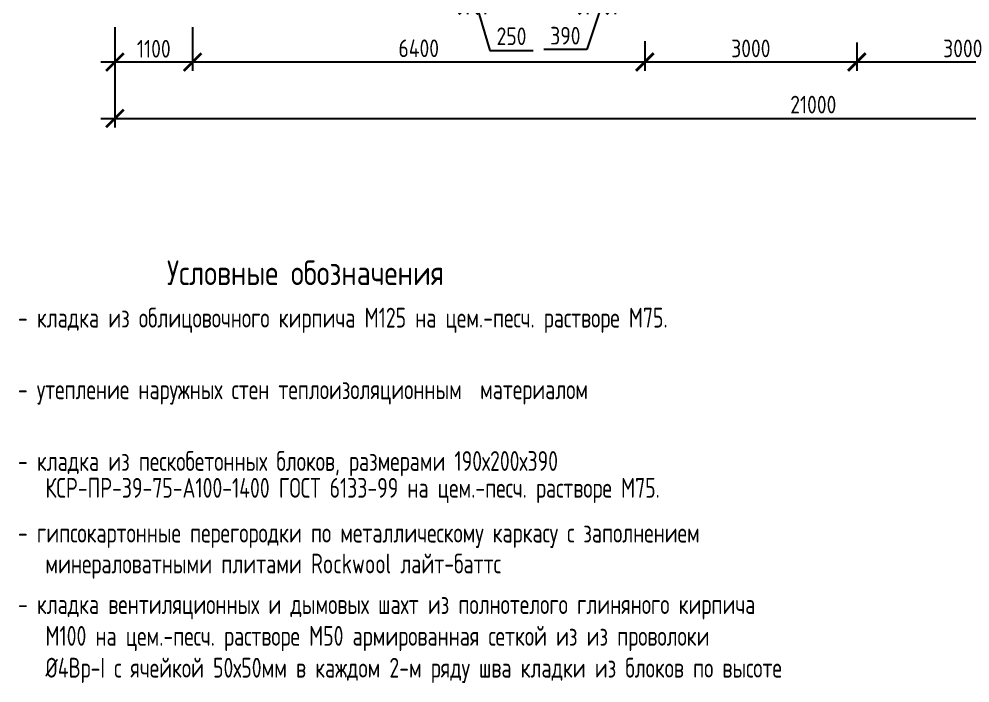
# Model space of a CAD drawing. Header units: millimetres. Extents: x -56498 to 234605, y -296269 to -29969.
# Drawn here: x 73725 to 87183, y -147421 to -138022 of the extents above; entities that cross this region are included whole.
import ezdxf

# ---------------------------------------------------------------- set-up
doc = ezdxf.new("R2010")
doc.units = ezdxf.units.MM
doc.header["$LTSCALE"] = 100
doc.header["$PDMODE"] = 35
doc.layers.add('Примітки 0.09', color=200, linetype='Continuous', lineweight=9)
doc.layers.add('Розміри 0.09', color=5, linetype='Continuous', lineweight=9)
doc.styles.add('GOST 2.304', font='CS_Gost2304.shx')
doc.dimstyles.new('SPDS', dxfattribs={"dimscale": 100, "dimtxt": 2.5, "dimasz": 2.5, "dimexe": 1.25, "dimexo": 0.625, "dimtad": 1, "dimrnd": 0.001, "dimtxsty": 'GOST 2.304', "dimblk": 'ARCHTICK', "dimcen": 2.5, "dimdle": 2, "dimadec": 0, "dimazin": 2, "dimtfac": 0.75, "dimtmove": 1, "dimatfit": 3, "dimfxl": 0, "dimtolj": 1, "dimarcsym": 0})

# ---------------------------------------------------------------- blocks, each defined once
blk = doc.blocks.new('_ArchTick')
at = {"color": 0, "linetype": 'ByBlock', "const_width": 0.15}
blk.add_lwpolyline([(-0.5, -0.5), (0.5, 0.5)], dxfattribs=at)
blk = doc.blocks.new('*D143')
at = {"layer": 'Defpoints', "color": 0, "transparency": 16777216}
for p in [(75082, -138074), (76182, -138074), (76182, -138630)]:
    blk.add_point(p, dxfattribs=at)
at = {"layer": 'Розміри 0.09', "color": 0, "lineweight": -2, "transparency": 16777216}
for p, q in [((75082, -138137), (75082, -138755)), ((76182, -138137), (76182, -138755)), ((74882, -138630), (76382, -138630))]:
    blk.add_line(p, q, dxfattribs=at)
at = {"layer": 'Розміри 0.09', "color": 0, "lineweight": -2, "transparency": 16777216, "xscale": 250, "yscale": 250, "zscale": 250, "rotation": 180}
blk.add_blockref('_ArchTick', (75082, -138630), dxfattribs=at)
at = {"layer": 'Розміри 0.09', "color": 0, "lineweight": -2, "transparency": 16777216, "xscale": 250, "yscale": 250, "zscale": 250}
blk.add_blockref('_ArchTick', (76182, -138630), dxfattribs=at)
at = {"layer": 'Розміри 0.09', "color": 0, "transparency": 16777216, "insert": (75632, -138443), "char_height": 250, "attachment_point": 5, "style": 'GOST 2.304'}
blk.add_mtext('\\A1;1100', dxfattribs=at)
blk = doc.blocks.new('*D144')
at = {"layer": 'Defpoints', "color": 0, "transparency": 16777216}
for p in [(76182, -138074), (82582, -138274), (82582, -138630)]:
    blk.add_point(p, dxfattribs=at)
at = {"layer": 'Розміри 0.09', "color": 0, "lineweight": -2, "transparency": 16777216}
for p, q in [((76182, -138137), (76182, -138755)), ((82582, -138336), (82582, -138755)), ((75982, -138630), (82782, -138630))]:
    blk.add_line(p, q, dxfattribs=at)
at = {"layer": 'Розміри 0.09', "color": 0, "lineweight": -2, "transparency": 16777216, "xscale": 250, "yscale": 250, "zscale": 250, "rotation": 180}
blk.add_blockref('_ArchTick', (76182, -138630), dxfattribs=at)
at = {"layer": 'Розміри 0.09', "color": 0, "lineweight": -2, "transparency": 16777216, "xscale": 250, "yscale": 250, "zscale": 250}
blk.add_blockref('_ArchTick', (82582, -138630), dxfattribs=at)
at = {"layer": 'Розміри 0.09', "color": 0, "transparency": 16777216, "insert": (79382, -138436), "char_height": 250, "attachment_point": 5, "style": 'GOST 2.304'}
blk.add_mtext('\\A1;6400', dxfattribs=at)
blk = doc.blocks.new('*D145')
at = {"layer": 'Defpoints', "color": 0, "transparency": 16777216}
for p in [(82582, -138274), (85582, -138293), (85582, -138630)]:
    blk.add_point(p, dxfattribs=at)
at = {"layer": 'Розміри 0.09', "color": 0, "lineweight": -2, "transparency": 16777216}
for p, q in [((82582, -138336), (82582, -138755)), ((85582, -138355), (85582, -138755)), ((82382, -138630), (85782, -138630))]:
    blk.add_line(p, q, dxfattribs=at)
at = {"layer": 'Розміри 0.09', "color": 0, "lineweight": -2, "transparency": 16777216, "xscale": 250, "yscale": 250, "zscale": 250, "rotation": 180}
blk.add_blockref('_ArchTick', (82582, -138630), dxfattribs=at)
at = {"layer": 'Розміри 0.09', "color": 0, "lineweight": -2, "transparency": 16777216, "xscale": 250, "yscale": 250, "zscale": 250}
blk.add_blockref('_ArchTick', (85582, -138630), dxfattribs=at)
at = {"layer": 'Розміри 0.09', "color": 0, "transparency": 16777216, "insert": (84082, -138438), "char_height": 250, "attachment_point": 5, "style": 'GOST 2.304'}
blk.add_mtext('\\A1;3000', dxfattribs=at)
blk = doc.blocks.new('*D146')
at = {"layer": 'Defpoints', "color": 0, "transparency": 16777216}
for p in [(85582, -138293), (88582, -138274), (88582, -138630)]:
    blk.add_point(p, dxfattribs=at)
at = {"layer": 'Розміри 0.09', "color": 0, "lineweight": -2, "transparency": 16777216}
for p, q in [((85582, -138355), (85582, -138755)), ((88582, -138336), (88582, -138755)), ((85382, -138630), (88782, -138630))]:
    blk.add_line(p, q, dxfattribs=at)
at = {"layer": 'Розміри 0.09', "color": 0, "lineweight": -2, "transparency": 16777216, "xscale": 250, "yscale": 250, "zscale": 250, "rotation": 180}
blk.add_blockref('_ArchTick', (85582, -138630), dxfattribs=at)
at = {"layer": 'Розміри 0.09', "color": 0, "lineweight": -2, "transparency": 16777216, "xscale": 250, "yscale": 250, "zscale": 250}
blk.add_blockref('_ArchTick', (88582, -138630), dxfattribs=at)
at = {"layer": 'Розміри 0.09', "color": 0, "transparency": 16777216, "insert": (87082, -138438), "char_height": 250, "attachment_point": 5, "style": 'GOST 2.304'}
blk.add_mtext('\\A1;3000', dxfattribs=at)
blk = doc.blocks.new('*D149')
at = {"layer": 'Defpoints', "color": 0, "transparency": 16777216}
for p in [(75082, -138630), (96082, -138630), (96082, -139430)]:
    blk.add_point(p, dxfattribs=at)
at = {"layer": 'Розміри 0.09', "color": 0, "lineweight": -2, "transparency": 16777216}
for p, q in [((75082, -138693), (75082, -139555)), ((96082, -138693), (96082, -139555)), ((74882, -139430), (96282, -139430))]:
    blk.add_line(p, q, dxfattribs=at)
at = {"layer": 'Розміри 0.09', "color": 0, "lineweight": -2, "transparency": 16777216, "xscale": 250, "yscale": 250, "zscale": 250, "rotation": 180}
blk.add_blockref('_ArchTick', (75082, -139430), dxfattribs=at)
at = {"layer": 'Розміри 0.09', "color": 0, "lineweight": -2, "transparency": 16777216, "xscale": 250, "yscale": 250, "zscale": 250}
blk.add_blockref('_ArchTick', (96082, -139430), dxfattribs=at)
at = {"layer": 'Розміри 0.09', "color": 0, "transparency": 16777216, "insert": (84966, -139233), "char_height": 250, "attachment_point": 5, "style": 'GOST 2.304'}
blk.add_mtext('\\A1;21000', dxfattribs=at)
blk = doc.blocks.new('*D163')
at = {"layer": 'Defpoints', "color": 0, "transparency": 16777216}
for p in [(81772, -136130), (82162, -137030), (81772, -137830)]:
    blk.add_point(p, dxfattribs=at)
at = {"layer": 'Розміри 0.09', "color": 0, "lineweight": -2, "transparency": 16777216}
for p, q in [((81772, -136193), (81772, -137955)), ((82162, -137093), (82162, -137955)), ((82362, -137830), (81572, -137830)), ((81967, -137830), (81763, -138453)), ((81763, -138453), (81151, -138453))]:
    blk.add_line(p, q, dxfattribs=at)
at = {"layer": 'Розміри 0.09', "color": 0, "lineweight": -2, "transparency": 16777216, "xscale": 250, "yscale": 250, "zscale": 250, "rotation": 180}
blk.add_blockref('_ArchTick', (81772, -137830), dxfattribs=at)
at = {"layer": 'Розміри 0.09', "color": 0, "lineweight": -2, "transparency": 16777216, "xscale": 250, "yscale": 250, "zscale": 250}
blk.add_blockref('_ArchTick', (82162, -137830), dxfattribs=at)
at = {"layer": 'Розміри 0.09', "color": 0, "transparency": 16777216, "insert": (81457, -138258), "char_height": 250, "attachment_point": 5, "style": 'GOST 2.304'}
blk.add_mtext('\\A1;390', dxfattribs=at)
blk = doc.blocks.new('*D126')
at = {"layer": 'Defpoints', "color": 0, "transparency": 16777216}
for p in [(80072, -136130), (80322, -136130), (80322, -137830)]:
    blk.add_point(p, dxfattribs=at)
at = {"layer": 'Розміри 0.09', "color": 0, "lineweight": -2, "transparency": 16777216}
for p, q in [((80072, -136193), (80072, -137955)), ((80322, -136193), (80322, -137955)), ((79872, -137830), (80522, -137830)), ((80197, -137830), (80389, -138469)), ((80389, -138469), (81001, -138469))]:
    blk.add_line(p, q, dxfattribs=at)
at = {"layer": 'Розміри 0.09', "color": 0, "lineweight": -2, "transparency": 16777216, "xscale": 250, "yscale": 250, "zscale": 250, "rotation": 180}
blk.add_blockref('_ArchTick', (80072, -137830), dxfattribs=at)
at = {"layer": 'Розміри 0.09', "color": 0, "lineweight": -2, "transparency": 16777216, "xscale": 250, "yscale": 250, "zscale": 250}
blk.add_blockref('_ArchTick', (80322, -137830), dxfattribs=at)
at = {"layer": 'Розміри 0.09', "color": 0, "transparency": 16777216, "insert": (80695, -138266), "char_height": 250, "attachment_point": 5, "style": 'GOST 2.304'}
blk.add_mtext('\\A1;250', dxfattribs=at)

msp = doc.modelspace()

# ---------------------------------------------------------------- texts
at = {"layer": 'Примітки 0.09', "style": 'GOST 2.304'}
msp.add_text('Условные обозначения', height=350, dxfattribs=at).set_placement((75818.626, -141788.548))
at = {"layer": 'Примітки 0.09', "ltscale": 0.5, "style": 'GOST 2.304', "width": 0.9}
for s, p in [('- кладка из облицовочного кирпича М125 на цем.-песч. растворе М75.', (73710.115, -142389.061)), ('- утепление наружных стен теплоизоляционным  материалом', (73710.115, -143403.58)), ('- кладка из пескобетонных блоков, размерами 190х200х390 ', (73710.115, -144418.099)), ('   КСP-ПР-39-75-А100-1400 ГОСТ 6133-99 на цем.-песч. растворе М75.', (73710.115, -144797.944)), ('- гипсокартонные перегородки по металлическому каркасу с заполнением', (73710.115, -145432.618)), ('   минераловатными плитами Rockwool лайт-баттс', (73710.115, -145869.647)), ('- кладка вентиляционных и дымовых шахт из полнотелого глиняного кирпича', (73710.115, -146444.391)), ('   М100 на цем.-песч. растворе М50 армированная сеткой из из проволоки', (73710.115, -146893.721)), ('   %%C4Вр-I с ячейкой 50х50мм в каждом 2-м ряду шва кладки из блоков по высоте', (73710.115, -147344.4))]:
    msp.add_text(s, height=280, dxfattribs=at).set_placement(p)

# ---------------------------------------------------------------- dimensions: what is measured, and where the dimension line sits
at = {"layer": 'Розміри 0.09'}
for base, p1, p2, picture, middle in [((80322.29, -137830.359), (80072.289, -136130.359), (80322.29, -136130.359), '*D126', (80451.289, -138266.329)), ((76182.29, -138630.359), (75082.29, -138074.421), (76182.29, -138074.421), '*D143', (75632.29, -138442.859)), ((82582.29, -138630.359), (76182.29, -138074.421), (82582.29, -138273.62), '*D144', (79382.29, -138435.624)), ((85582.29, -138630.359), (82582.29, -138273.62), (85582.29, -138292.578), '*D145', (84082.29, -138437.681)), ((88582.29, -138630.359), (85582.29, -138292.578), (88582.29, -138273.62), '*D146', (87082.29, -138437.681))]:
    dim = msp.add_linear_dim(base=base, p1=p1, p2=p2, dimstyle='SPDS', override={"dimlfac": 1, "dimtxsty": 'GOST 2.304', "dimblk1": 'ArchTick', "dimblk2": 'ArchTick', "dimsah": 1, "dimtolj": 1}, dxfattribs=at)
    dim.commit()
    dim.dimension.update_dxf_attribs({"geometry": picture, "text_midpoint": middle})
for base, p1, p2, picture, middle in [((81772.29, -137830.359), (82162.29, -137030.359), (81772.29, -136130.359), '*D163', (81700.604, -138453.156)), ((96082.29, -139430.359), (75082.29, -138630.359), (96082.29, -138630.359), '*D149', (84966.415, -139430.359))]:
    dim = msp.add_linear_dim(base=base, p1=p1, p2=p2, dimstyle='SPDS', override={"dimlfac": 1, "dimtxsty": 'GOST 2.304', "dimblk1": 'ArchTick', "dimblk2": 'ArchTick', "dimsah": 1, "dimtolj": 1}, dxfattribs=at)
    dim.commit()
    dim.dimension.update_dxf_attribs({"geometry": picture, "text_midpoint": middle, "dimtype": 160})

doc.saveas('drawing.dxf')
